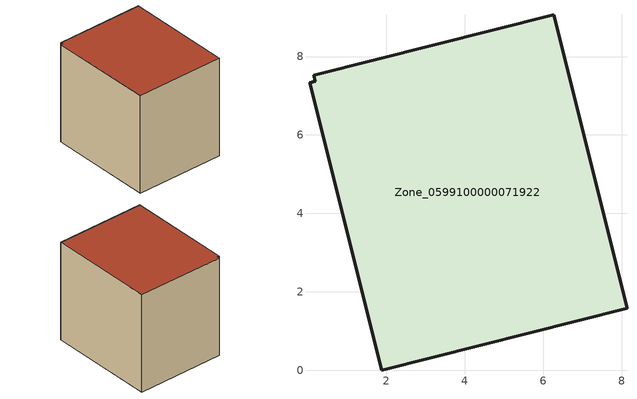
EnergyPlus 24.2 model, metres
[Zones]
Zone_0599100000071922
 floor ground (C_G): 0.14,7.52 6.27,9.06 8.14,1.58 1.88,0 0.04,7.34 0.18,7.37 z0
 wall outside (C_F): 8.14,1.58 6.27,9.06 0.14,7.52 0.18,7.37 0.04,7.34 1.88,0 8.14,1.58 z0:7.24
 roof outside (C_R): 6.27,9.06 0.14,7.52 0.18,7.37 0.04,7.34 1.88,0 8.14,1.58 z7.24
[BUILDING]
Pand.0599100000071922: North Axis=0; Terrain=City; Loads Convergence Tolerance Value=0.04; Temperature Convergence Tolerance Value=0.4; Solar Distribution=FullExterior; Maximum Number of Warmup Days=25; Minimum Number of Warmup Days=1
[Site:Location]
Rotterdam.The.Hague.AP_ZH_NLD Design_Conditions: Latitude=51.96; Longitude=4.45; Time Zone=1; Elevation=-4.5
[SITE:GROUNDTEMPERATURE:BUILDINGSURFACE]
18, 18, 18, 18, 18, 18, 18, 18, 18, 18, 18, 18
[MATERIAL] Thermal Absorptance=0.9; Solar Absorptance=0.7; Visible Absorptance=0.7
Name | Roughness | Thickness | Conductivity | Density | Specific Heat
G.TI.1965-1974 | MediumSmooth | 0.15 | 0.882353 | 540 | 1210
F.TI.1965-1974 | Rough | 0.3 | 0.697674 | 1920 | 840
R.TI.1965-1974 | MediumRough | 0.2 | 0.232558 | 1500 | 1000
[CONSTRUCTION]
C_G: G.TI.1965-1974
C_F: F.TI.1965-1974
C_R: R.TI.1965-1974
[ZONE]
Zone_0599100000071922: Type=1; Multiplier=1; Ceiling Height=Autocalculate; Volume=Autocalculate; Floor Area=autocalculate; Part of Total Floor Area=Yes
[ZONEINFILTRATION:DESIGNFLOWRATE]
Infil_Zone_0599100000071922: Zone or ZoneList or Space or SpaceList=Zone_0599100000071922; Schedule=AlwaysOn; Design Flow Rate Calculation Method=Flow/Area; Flow Rate per Floor Area=0.003; Constant Term Coefficient=1; Temperature Term Coefficient=0; Velocity Term Coefficient=0; Velocity Squared Term Coefficient=0
[HVACTEMPLATE:ZONE:IDEALLOADSAIRSYSTEM]
Zone_0599100000071922: Maximum Heating Supply Air Temperature=50; Minimum Cooling Supply Air Temperature=13; Maximum Heating Supply Air Humidity Ratio=0.0156; Minimum Cooling Supply Air Humidity Ratio=0.0077; Heating Limit=NoLimit; Cooling Limit=NoLimit; Dehumidification Control Type=ConstantSensibleHeatRatio; Cooling Sensible Heat Ratio=0.7; Dehumidification Setpoint=60; Humidification Control Type=None; Humidification Setpoint=30; Outdoor Air Method=None; Outdoor Air Flow Rate per Person=0.00944; Outdoor Air Flow Rate per Zone Floor Area=0; Outdoor Air Flow Rate per Zone=0; Demand Controlled Ventilation Type=None; Outdoor Air Economizer Type=NoEconomizer; Heat Recovery Type=None; Sensible Heat Recovery Effectiveness=0.7; Latent Heat Recovery Effectiveness=0.65
[ZONECONTROL:THERMOSTAT]
ThermostatControl_Zone_0599100000071922: Zone or ZoneList=Zone_0599100000071922; Control Type Schedule=DualSetpointControlType; Control 1=Thermostat_Zone_0599100000071922; Temperature Difference Between Cutout And Setpoint=0
[THERMOSTATSETPOINT:DUALSETPOINT]
Thermostat_Zone_0599100000071922: Heating Setpoint Temperature Schedule=HeatingSetpoint_Zone_0599100000071922; Cooling Setpoint Temperature Schedule=CoolingSetpoint_Zone_0599100000071922
[SCHEDULE:COMPACT]
HeatingSetpoint_Zone_0599100000071922: Through: 12/31, For: AllDays, Until: 24:00, 21
CoolingSetpoint_Zone_0599100000071922: Through: 12/31, For: AllDays, Until: 24:00, 24
DualSetpointControlType: Through: 12/31, For: AllDays, Until: 24:00, 4
AlwaysOn: Through: 12/31, For: AllDays, Until: 24:00, 1
